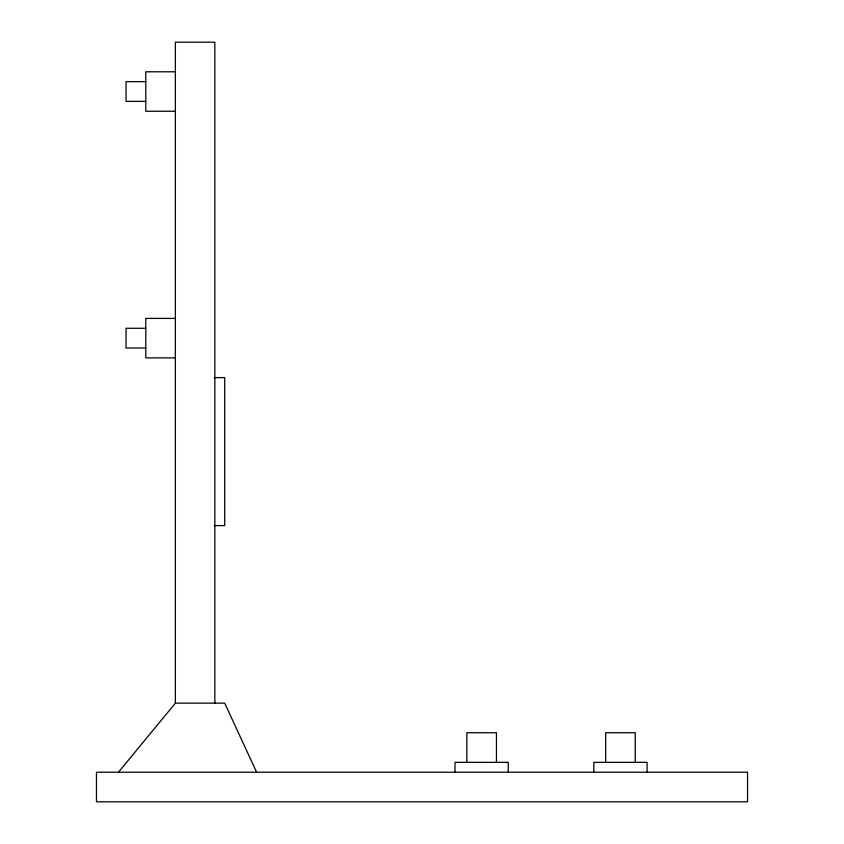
<?xml version="1.0" encoding="UTF-8"?>
<svg xmlns="http://www.w3.org/2000/svg" width="844" height="844" viewBox="0 0 844 844"><rect width="100%" height="100%" fill="white"/><g stroke="black" fill="none" stroke-linecap="round" stroke-linejoin="round"><path stroke-width="1.27" d="M118.498 772.207L175.373 703.147L175.373 42.2L214.84 42.2L214.84 703.147M175.373 71.793L145.78 71.793L145.78 111.25L175.373 111.25M145.78 81.657L126.051 81.657L126.051 101.385L145.78 101.385M175.373 318.42L145.78 318.42L145.78 357.877L175.373 357.877M145.78 328.284L126.051 328.284L126.051 348.013L145.78 348.013M214.313 377.606L224.704 377.606L224.704 525.58L214.313 525.58M175.373 703.147L224.704 703.147L256.608 772.207M647.095 772.207L647.095 762.343L593.817 762.343L593.817 772.207M635.247 762.343L635.247 732.75L605.654 732.75L605.654 762.343M508.278 772.207L508.278 762.343L455.011 762.343L455.011 772.207M496.441 762.343L496.441 732.75L466.848 732.75L466.848 762.343M747.541 772.207L96.459 772.207L96.459 801.8L747.541 801.8L747.541 772.207"/></g></svg>
